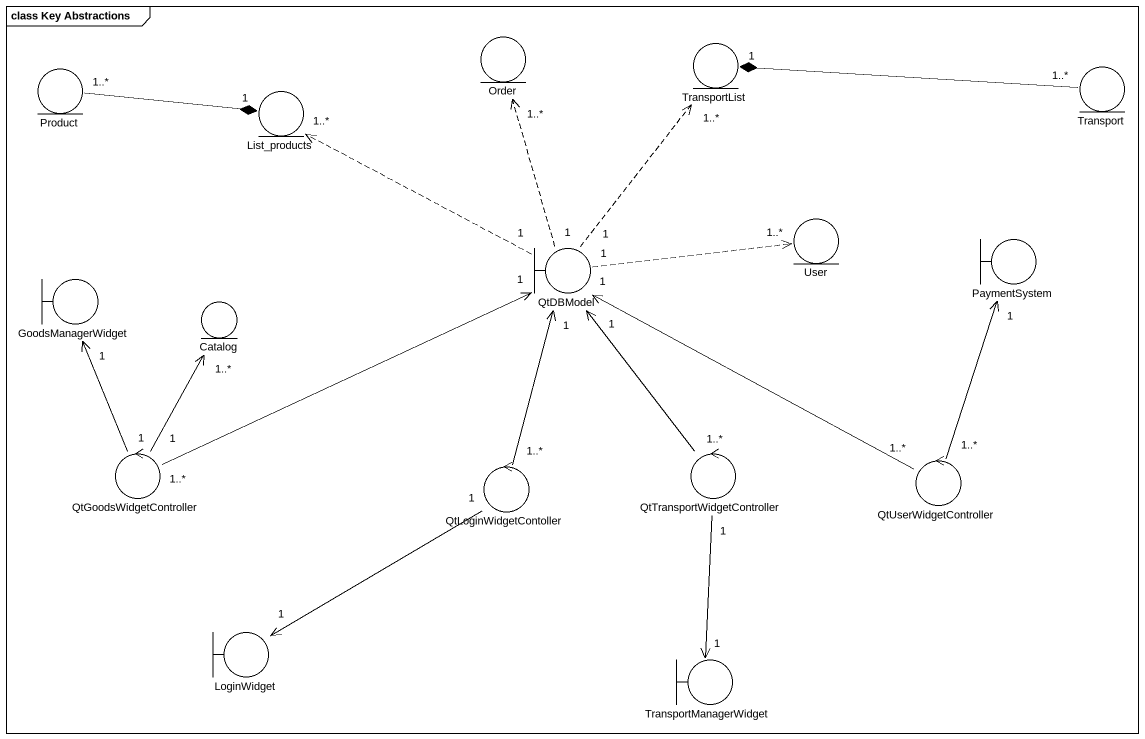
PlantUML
@startuml
mainframe class Key Abstractions
entity Order
entity Product
entity TransportList
entity Transport
entity List_products
entity User
boundary QtDBModel
boundary PaymentSystem
boundary GoodsManagerWidget
entity Catalog
control QtGoodsWidgetController
control QtTransportWidgetController
control QtLoginWidgetContoller
control QtUserWidgetController
boundary LoginWidget
boundary TransportManagerWidget
TransportList "1" *-right- "1..*" Transport
List_products "1" *-left- "1..*" Product
QtDBModel "1" .up.> "1..*" Order
QtDBModel "1" .up.> "1..*" TransportList
QtDBModel "1" .up.> "1..*" List_products
QtDBModel "1" .right.> "1..*" User
QtGoodsWidgetController "1..*" -right-> "1" QtDBModel
QtGoodsWidgetController "1" -up-> "1" GoodsManagerWidget
QtGoodsWidgetController "1" -up-> "1..*" Catalog
QtTransportWidgetController "1..*" -up-> "1" QtDBModel
QtTransportWidgetController "1" --> "1" TransportManagerWidget
QtLoginWidgetContoller "1..*" -up-> "1" QtDBModel
QtLoginWidgetContoller "1" --> "1" LoginWidget
QtUserWidgetController "1..*" -left-> "1" QtDBModel
QtUserWidgetController "1..*" -up-> "1" PaymentSystem
@enduml
